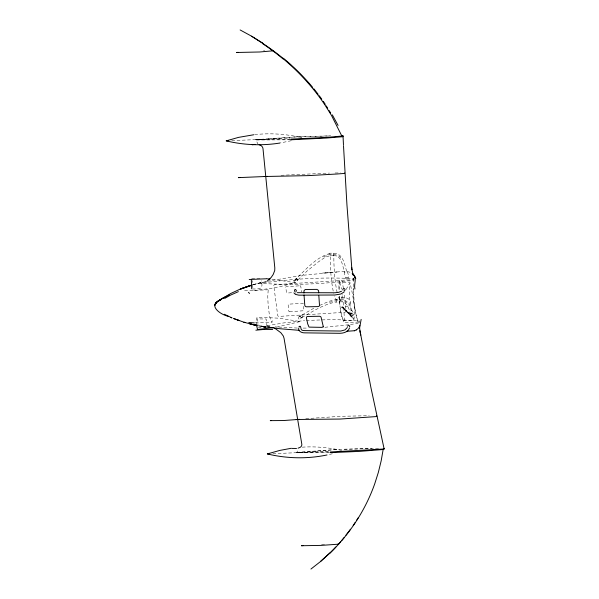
<?xml version="1.0" encoding="UTF-8"?>
<svg xmlns="http://www.w3.org/2000/svg" width="599" height="599" viewBox="0 0 599 599"><rect width="100%" height="100%" fill="white"/><g stroke="black" fill="none" stroke-linecap="round" stroke-linejoin="round"><path stroke-width="0.45" stroke-dasharray="3 2.25" d="M339.101 289.781L339.259 283.993A6.23 0.996 87.6 0 1 339.558 282.758L349.816 282.047C352.646 294.109 355.769 307.953 353.829 320.353L343.811 320.772C339.715 313.472 340.097 304.389 339.184 296.235M345.75 278.265C347.263 274.956 350.355 280.362 346.252 278.962C341.22 270.905 348.813 267.439 348.536 278.161M252.838 287.707L252.419 280.661M257.944 326.537L257.847 321.154L257.136 318.878L266.076 319.012L266.81 321.985L266.795 325.796M346.117 289.452L349.659 283.26L349.277 289.512L350.026 303.895L351.313 312.618L353.695 319.334L342.134 306.501L342.269 305.745M353.657 280.609L354.076 279.703L339.408 280.377L338.922 282.825L338.959 290.26M329.63 452.672L296.909 452.679L297.83 449.063M341.078 298.444L343.459 294.094M293.757 280.759C296.28 287.258 300.354 273.713 293.757 280.759C294.596 279.935 297.321 280.534 296.483 281.927M329.884 253.467C315.913 257.33 305.849 269.67 295.547 279.231A1.146 0.734 42.7 0 0 295.689 280.122L296.086 280.542A1.086 0.696 42.7 0 0 297.022 280.796L306.928 271.167L318.099 262.092L325.474 257.046L330.191 255.683L329.847 253.182L333.845 253.152L333.561 255.848L330.154 255.661M297.186 280.706L297.306 280.557A1.146 0.734 42.7 0 0 297.156 279.666L296.767 279.246A1.086 0.696 42.7 0 0 295.831 278.992L295.659 279.082M268.18 290.126L267.783 296.206A22.777 3.646 87.6 0 0 268.412 307.519L269.295 314.243A22.777 3.646 87.6 0 0 271.04 320.974L272.021 322.157L272.193 320.682M341.243 297.965C353.125 295.636 353.522 308.328 341.572 307.01L351.86 314.894L341.774 307.152L352.444 316.796L341.969 306.98L353.058 318.286L342.134 306.501M313.794 308.245L300.391 315.928A1.146 0.869 57.8 0 0 300.503 316.976L300.878 317.41A1.086 0.824 57.8 0 0 301.799 317.545L302.091 317.208A1.146 0.869 57.8 0 0 301.986 316.16L301.604 315.725M251.715 278.542L261.95 278.52M299.141 316.287C296.003 324.029 308.298 312.7 299.141 316.287C300.75 315.141 302.435 317.747 300.586 318.623M301.799 317.545C312.753 311.465 324.059 304.037 336.226 301.986M343.811 320.772L344.058 320.51A6.23 0.996 87.6 0 0 344.358 319.297L343.564 303.543A45.232 7.24 87.6 0 0 342.441 294.476M354.024 278.572C351.972 292.559 353.822 308.081 357.858 321.775M323.535 256.844L328.259 254.904A10.984 6.522 -9.3 0 1 335.283 254.657L339.311 256.282L340.794 258.019M267.656 280.646L265.2 282.002L260.625 283.312C291.256 285.468 322.082 284.218 352.519 280.272L353.627 279.396L353.073 278.587C322.202 277.023 291.196 278.827 260.625 283.312M319.649 305.415L329.076 301.297L335.979 299.5A35.012 5.608 87.6 0 1 334.467 295.996M329.51 302.33L334.324 301.095A10.984 3.886 -5.9 0 1 341.348 300.825L345.286 301.731L346.664 302.742M291.271 140.72L279.666 143.064M252.329 284.877L266.428 281.44M332.348 453.772L327.9 454.791M267.334 281.253L301.948 275.36L336.735 272.013L322.711 273.047L329.764 272.5M267.079 325.766L283.349 322.973L304.584 320.577M276.468 327.159L300.331 321.536L278.82 318.181L257.068 317.185L256.327 320.21L256.417 324.875M350.475 324.501L358.165 323.273M348.768 324.748L324.149 327.376M254.665 134.655C270.381 132.873 286.404 133.996 301.776 137.688L299.942 137.77M296.909 452.679L336.451 449.542L379.549 448.351M305.775 418.679L340.786 416.298L369.209 415.706M252.381 288.98C260.737 289.145 263.403 288.853 261.314 280.729M258.371 327.743L261.022 327.518M258.176 144.554L255.788 139.627L295.397 136.954L330.7 135.801M306.276 320.443L333.935 319.507L357.805 320.742M336.638 271.976L345.795 271.317L350.31 272.298M291.578 292.724L287.445 293.008A0.839 0.681 5.2 0 1 286.517 292.387L285.671 287.228A0.831 0.599 2.2 0 1 286.277 286.719L299.837 285.79M281.066 175.297L329.51 173.081M302.225 447.168C315.86 446.262 329.615 447.558 342.898 450.748M336.451 449.55L296.864 452.335L330.319 451.975M231.768 140.638L289.819 138.197M244.617 290.785L268.045 289.796M255.279 322.861L272.021 322.157M358.711 322.075L344.043 322.636L341.947 317.245L340.247 308.036M272.889 453.698L329.098 451.324M321.566 544.394L326.515 544.221M344.335 449.175L371.784 448.546M290.021 139.133L255.788 139.627M290.889 139.792L255.833 139.979L295.397 136.961L330.723 135.913M263.32 50.915L264.908 50.878M335.096 172.984L340.539 172.916M289.557 311.712L303.124 310.791A0.846 0.801 15.9 0 0 303.865 309.938L303.521 306.314M303.199 328.095L307.362 328.087M297.374 328.057L275.158 326.867M339.663 299.612C346.769 298.482 350.235 305.198 352.047 310.844M339.7 301.851C346.095 301.042 347.817 306.074 349.996 311.667M271.909 279.179L295.232 282.698L281.171 286.389L270.471 288.478L252.449 290.672L251.924 289.811M267.034 326.013L270.284 326.365M333.71 253.34C343.654 253.31 344.418 265.095 347.001 272.193M333.493 255.556C342.343 255.518 342.149 266.226 344.829 272.612M267.034 326.058L269.46 326.455M256.649 325.437L258.454 325.759M339.805 282.473L341.55 289.092M357.873 320.72C354.084 310.267 353.912 298.916 353.477 287.924M353.328 314.647C351.231 310.454 349.06 317.717 353.058 315.636C355.312 312.199 348.633 306.988 350.086 312.85L350.55 314.76M343.422 288.538L342.284 281.8A1.827 1.318 6.1 0 0 341.602 280.909A1.707 1.228 6.1 0 0 340.314 280.594L275.106 284.66A1.67 1.138 -0.3 0 0 273.75 285.394L277.719 315.628A1.67 1.632 20.1 0 0 279.269 316.392L344.485 312.319A1.707 1.632 26.7 0 0 345.645 311.757A1.827 1.745 26.7 0 0 346.05 310.507L344.178 293.727M353.59 279.463L353.455 278.363L353.56 279.531M339.873 304.696L339.266 295.936M335.994 299.755C335.972 307.467 345.66 297.022 335.979 299.5L339.618 299.38A35.012 5.608 87.6 0 1 338.083 295.846M300.698 315.666A1.086 0.824 57.8 0 1 301.611 315.8M296.026 293.435A6.185 2.381 -6.3 0 1 295.629 293.218M337.177 292.514A35.012 5.608 87.6 0 1 333.853 255.474L330.236 255.631A35.012 5.608 87.6 0 0 333.74 293.398M303.251 303.895A0.831 0.764 12.7 0 0 302.353 303.274L288.913 304.157A0.846 0.771 11.1 0 0 288.164 304.981L288.815 311.158A0.831 0.801 17.9 0 0 289.557 311.712M299.837 285.79A0.846 0.651 4.7 0 1 300.773 286.389L301.611 291.399A0.831 0.674 6.3 0 1 301.29 292.012M261.059 282.563L252.201 284.929L261.059 282.563M353.65 279.067L353.522 278.026L353.657 279.127"/><path stroke-width="0.9" d="M359.962 330.558L359.452 326.987L359.572 328.245L361.152 319.372M359.767 325.272L359.587 326.53M298.661 328.23C298.22 331.434 301.993 332.977 304.644 332.857L339.947 333.306C343.631 333.261 348.431 331.883 349.561 327.915M251.333 280.107L251.677 288.815M383.674 448.351L384.101 448.658L383.225 449.048L381.181 460.796L378.358 472.349L374.772 483.685A223.307 197.94 17.7 0 1 345.885 535.551A221.211 196.053 17.5 0 1 329.675 553.409M299.215 327.114L298.946 326.702L299.582 326.305A1.048 0.547 8.5 0 1 300.436 326.373C301.596 329.023 299.972 330.513 304.659 330.611L340.816 331.03L344.994 329.914L347.345 327.488M359.595 326.328L358.06 328.574L356.24 329.944M360.313 332.909L359.924 330.768L360.77 335.103M359.093 322.404L359.071 321.086M329.592 553.341L320.547 561.473L329.645 553.132M344.769 290.5C346.042 289.115 343.279 287.385 342.86 289.384A1.31 1.288 83.9 0 0 342.89 290.021M351.703 267.349L351.913 269.775L346.956 205.083L343.497 145.587M344.245 291.855L341.003 293.974L334.878 295.007L298.886 295.165L295.449 294.401L293.914 292.859M267.656 280.646L271.152 277.472L273.189 274.477L274.724 270.523L274.814 267.925L263.036 149.046A4.448 4.043 18.3 0 0 260.101 145.123L259.15 144.801M310.941 569.05L320.652 561.435M224.603 298.489L230.435 295.172L238.365 291.646M352.205 273.414L353.68 274.859L352.287 273.533C357.932 277.187 353.47 283.649 354.937 289.017M349.464 326.717L349.853 326.133L349.127 325.586A1.056 0.554 4.9 0 0 348.266 325.549L347.682 325.871A1.31 0.696 4.9 0 0 347.719 326.365M226.385 296.475L221.615 298.923L230.81 293.465L240.476 288.973L250.816 285.551L240.476 288.973M341.505 291.271L338.532 292.357L334.893 292.769L297.299 292.679M229.589 294.798L221.75 298.706L217.34 301.761L221.847 298.796L217.362 301.686L221.181 299.5C206.662 304.921 220.237 314.67 228.623 316.429M346.611 331.292L354.473 330.73M354.286 330.82L356.42 329.862M250.562 285.326L240.319 289.107L250.749 285.468M298.055 448.164L299.822 447.505A4.448 3.601 10.5 0 0 301.754 443.822L284.061 338.338L283.334 336.054L280.834 332.7L274.642 328.14M279.666 143.064C261.943 145.916 243.666 145.07 226.227 140.87L238.492 137.388L253.759 134.76M327.002 454.97C307.369 459.074 286.831 458.647 267.349 453.93L279.666 450.448L291.339 448.269M252.201 144.801L254.964 144.374M266.016 278.79L249.206 279.501M273.78 327.601L257.555 329.51L256.417 324.875M290.889 139.792L326.373 138.047L342.209 136.759L343.07 136.302L342.388 135.906M255.863 330.184L264.324 329.405L272.672 329.472M271.077 420.55L270.269 420.633L283.544 420.543L297.673 419.48L296.213 419.45M296.527 448.479L292.08 448.411M299.418 419.307L297.778 419.472L340.277 419.053L376.105 416.59L376.868 416.17L376.494 415.788M238.26 52.33L236.485 52.487L259.689 51.986L273.473 50.773M303.221 545.584L301.439 545.734L321.281 545.389L338.705 544.162L338.106 544.034M239.974 177.499L238.35 177.633L265.754 176.48L264.301 176.48M267.506 176.346L265.859 176.48L308.298 175.619L336.975 173.995L344.298 173.448L344.739 172.969M383.225 449.048L330.319 451.975M226.227 140.87L228.077 140.795M254.35 322.898L248.78 322.487M267.349 453.93L269.191 453.847M290.8 139.11L326.29 137.426L343.025 135.951L342.358 135.666M330.408 452.649L359.557 451.384L383.285 449.505L384.146 449.003L370.946 387.733L360.358 332.812M299.043 330.311L279.74 328.716L263.021 326.575M266.48 278.752L270.097 279.014M256.589 325.459L244.115 322.277L233.632 318.533L238.851 320.435L237.93 320.098M259.3 325.923L265.634 327.024L261.134 326.23M262.594 43.308L251.625 36.225L262.647 43.061M383.659 448.591L384.146 448.891M224.288 314.243L232.023 317.919L230.997 317.433M240.124 29.95L251.67 36.239M248.413 292.297L249.603 293.458M355.791 278.557L354.091 275.495L355.649 278.498M326.208 105.858L327.69 108.232M329.18 110.605L330.663 112.979M332.325 114.843L338.068 125.408M342.209 136.759L331.479 115.405L325.04 105.102A223.307 185.892 13.4 0 0 283.237 58.777M294.394 291.436L294.753 289.669A0.988 0.951 -65.6 0 1 295.584 289.534L296.378 290.448L295.906 291.893A1.048 1.018 84.7 0 1 295.644 292.012M353.208 275.375L351.957 269.632M318.825 295.659L319.514 305.363A1.655 1.557 31.1 0 1 318.047 306.606L306.531 306.8A1.7 1.595 33 0 1 304.771 305.205L304.037 295.06M343.025 135.876L343.459 144.763M318.698 292.799L318.631 291.286A2.119 2.074 84.2 0 0 318.376 290.35L316.931 289.384L305.235 289.489L303.978 290.74L303.948 293.031M358.239 517.738A223.307 198.269 13.7 0 1 356.757 520.074M355.237 522.403A223.307 198.269 13.7 0 1 353.155 525.465M350.467 529.231A223.307 198.269 13.7 0 1 345.96 535.139M344.305 537.378A221.211 196.629 14.5 0 1 341.909 540.238M340.696 541.653A221.211 196.629 14.5 0 1 338.21 544.446M335.852 546.999A221.211 196.629 14.5 0 1 329.735 553.206M344.283 290.837A1.056 1.033 83.9 0 1 343.998 290.882M283.409 58.253A223.307 187.996 10.5 0 1 292.312 66.002M292.971 66.616A223.307 187.996 10.5 0 1 312.671 87.379M313.794 88.749A223.307 187.996 10.5 0 1 318.151 94.29M319.215 95.69A223.307 187.996 10.5 0 1 321.798 99.232M323.303 101.373A223.307 187.996 10.5 0 1 325.264 104.256M262.489 43.24A221.211 185.585 10.9 0 1 283.17 58.462M262.429 43.495A221.211 184.312 13.3 0 1 283.065 58.934M359.58 326.642L359.58 326.642M214.876 305.22L215.445 303.918L214.884 305.198M215.355 303.798L216.314 302.682L215.355 303.798M216.209 302.592L215.326 303.873L217.422 301.626L216.187 302.63M323.175 326.874L321.918 327.361L309.017 327.114L307.691 323.857L306.403 317.769A1.7 1.243 12.1 0 1 307.804 316.467L319.312 316.272A1.655 1.213 10.9 0 1 321.057 317.178L323.243 326.365A2.119 1.116 6.1 0 1 323.175 326.874M256.642 325.437L254.837 325.115L256.649 325.437M265.679 327.047L262.07 326.403L265.679 327.047M256.701 325.414L254.904 325.085L256.709 325.414M245.178 322.554L244.085 322.292L245.178 322.554M254.65 325.077L249.536 323.722L254.65 325.077M359.55 327.166L359.49 326.448L359.542 327.234"/></g></svg>
